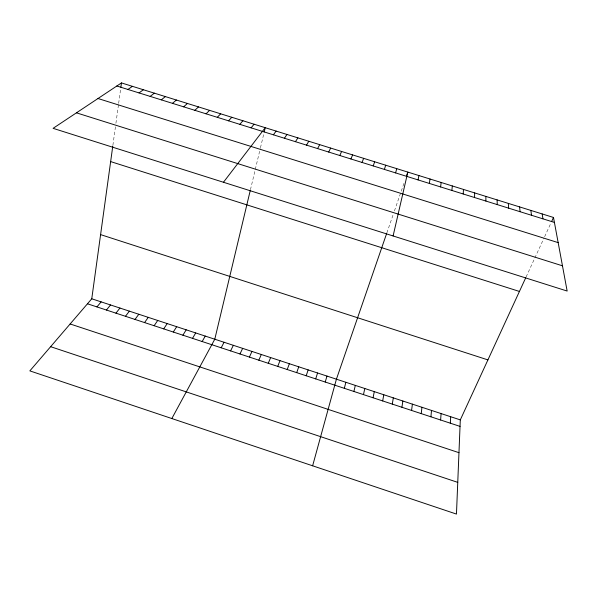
<?xml version="1.0" encoding="UTF-8"?>
<svg xmlns="http://www.w3.org/2000/svg" width="597" height="597" viewBox="0 0 597 597"><rect width="100%" height="100%" fill="white"/><g stroke="black" fill="none" stroke-linecap="round" stroke-linejoin="round"><path stroke-width="0.45" stroke-dasharray="2.98 2.24" d="M112.893 145.287L115.669 125.071M115.915 123.295L118.534 104.296M118.654 103.378L120.646 88.931M250.449 189.719L260.24 148.66M260.456 147.772L264.038 132.75M386.863 232.89L393.259 214.338M394.43 210.928L404.408 182.003M526.106 276.948L543.897 238.3M544.621 236.725L550.889 223.121"/><path stroke-width="0.9" d="M474.54 197.517L474.66 192.913M525.733 277.762L460.302 419.885L456.466 514.077L29.85 370.879L91.759 298.791L112.773 146.153M450.317 423.198L450.69 416.728M463.212 193.98L463.473 189.428M440.616 420.004L441.093 413.579M430.922 416.81L431.512 410.43M451.892 190.458L452.31 185.951M421.243 413.631L421.937 407.281M440.601 186.936L441.161 182.481M411.579 410.452L412.385 404.139M120.885 87.214L121.475 82.923L553.494 217.465L567.15 291.052L53.088 128.34L121.475 82.923M401.93 407.273L402.841 401.005M429.325 183.421L430.027 179.018M392.296 404.102L393.311 397.878M382.677 400.938L383.796 394.751M418.064 179.913L418.915 175.555M373.065 397.774L374.289 391.625M363.469 394.617L364.804 388.505M393.102 235.964L407.818 172.1L406.4 176.227M353.887 391.468L355.327 385.393M250.24 190.57L214.786 339.215L171.839 418.534M264.24 131.907L265.24 127.698L223.45 182.264M344.32 388.319L345.864 382.289M395.61 172.906L396.744 168.653M312.634 465.794L336.417 379.185L386.572 233.718M325.231 382.035L326.977 376.08M384.408 169.414L385.684 165.205M315.701 378.901L317.559 372.983M306.194 375.767L308.149 369.894M373.222 165.929L374.647 161.765M296.694 372.64L298.754 366.804M287.209 369.521L289.373 363.722M362.058 162.451L363.625 158.339M277.739 366.409L280 360.648M268.277 363.289L270.642 357.573M350.917 158.974L352.618 154.907M258.829 360.185L261.299 354.499M249.404 357.081L251.971 351.432M339.79 155.504L341.633 151.489M551.628 221.502L553.494 217.465M239.979 353.984L242.658 348.372M230.576 350.887L233.352 345.32M328.678 152.041L330.671 148.071M221.188 347.797L224.062 342.26M317.589 148.586L319.716 144.661M202.159 341.536L205.241 336.081M306.522 145.131L308.791 141.258M192.525 338.365L195.704 332.947M182.906 335.201L186.189 329.82M295.463 141.69L297.873 137.862M173.302 332.036L176.682 326.693M163.705 328.88L167.197 323.581M284.433 138.25L286.978 134.467M154.13 325.731L157.72 320.462M144.564 322.581L148.257 317.358M273.419 134.81L276.098 131.079M135.012 319.44L138.802 314.253M125.474 316.298L129.37 311.149M115.952 313.164L119.945 308.052M106.445 310.037L110.542 304.963M251.106 127.855L254.068 124.221M96.945 306.91L101.139 301.873M239.815 124.34L242.919 120.743M228.539 120.825L231.785 117.281M217.286 117.31L220.674 113.818M206.047 113.811L209.577 110.363M194.831 110.311L198.495 106.915M183.63 106.826L187.436 103.468M172.451 103.341L176.399 100.027M161.294 99.856L165.376 96.595M150.153 96.386L154.377 93.169M139.034 92.916L143.392 89.751M127.93 89.453L132.422 86.334M116.84 85.998L554.412 222.42M97.998 98.52L558.158 242.621M76.438 112.833L562.464 265.814M110.646 161.593L519.427 291.448M100.595 234.614L487.921 359.901M91.759 298.791L460.302 419.885M87.468 303.791L460.041 426.392M70.14 323.97L458.966 452.683M50.633 346.685L457.757 482.369M542.173 213.942L542.942 218.845M530.875 210.42L531.494 215.271M519.599 206.905L520.069 211.711M508.331 203.398L508.659 208.152M497.092 199.898L497.264 204.599M485.868 196.406L485.891 201.055"/></g></svg>
